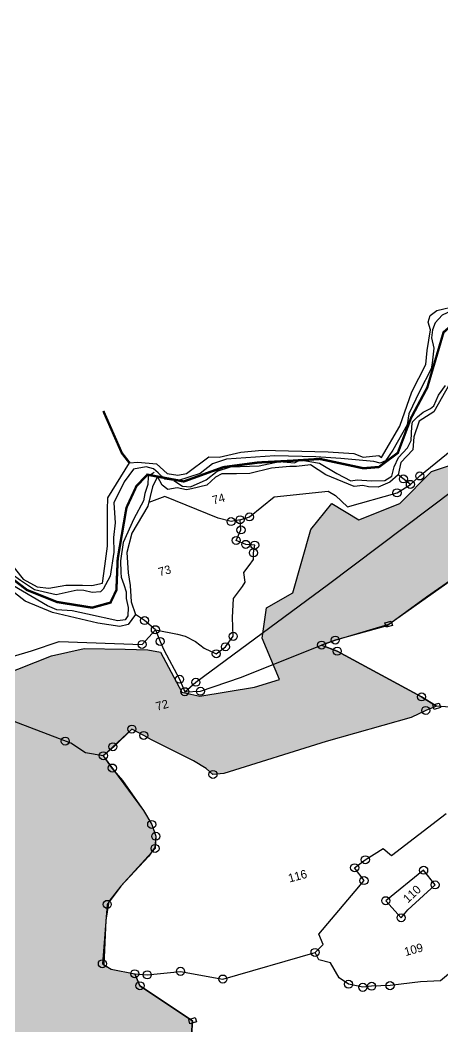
# Model space of a CAD drawing. Header units: metres. Extents: x 349190 to 354644, y 1756648 to 1760820.
# Drawn here: x 350148 to 350632, y 1757700 to 1758853 of the extents above; entities that cross this region are included whole.
import ezdxf

# ---------------------------------------------------------------- set-up
doc = ezdxf.new("R2010")
doc.units = ezdxf.units.M
doc.header["$MEASUREMENT"] = 0
doc.linetypes.add('DASHDOT', pattern=[1, 0.5, -0.25, 0, -0.25])
doc.linetypes.add('DIVIDE', pattern=[1.25, 0.5, -0.25, 0, -0.25, 0, -0.25])
for name, color, linetype in [('LINE_WATER', 4, 'Continuous'), ('POLY_HATCH', 12, 'Continuous'), ('POLY_PARCEL', 6, 'Continuous'), ('POLY_WATER', 4, 'Continuous'), ('SYM_STONE', 1, 'Continuous'), ('TEXT_PARCEL', 7, 'Continuous'), ('V_BOUND_STREAM_LINE', 7, 'DASHDOT'), ('V_DIVIDE_LINE', 7, 'DIVIDE')]:
    doc.layers.add(name, color=color, linetype=linetype)
doc.styles.add('TEXT_MAP', font='KRDEV050.TTF')
pattern_1 = [(15.36646, (349550.971, 1755955.7), (7.088451, 12.460942), [10.13709, -10.13709]), (105.36646, (349560.746, 1755958.386), (-12.460942, 7.088451), [10.13709, -10.13709])]

# ---------------------------------------------------------------- blocks, each defined once
blk = doc.blocks.new('STONE')
blk.add_circle((0, 0), 0.851)
blk = doc.blocks.new('STONESQUARE')
blk.add_lwpolyline([(-0.7, 0.48), (0.7, 0.48), (0.7, -0.48), (-0.7, -0.48)], close=True)

msp = doc.modelspace()

# ---------------------------------------------------------------- hatches: boundary and pattern name
at = {"layer": 'POLY_HATCH'}
h = msp.add_hatch(dxfattribs=at)
h.set_pattern_fill('ZIGZAG', color=256, scale=81.096727, angle=15.3665, style=0)
h.set_pattern_definition(pattern_1)
h.paths.add_polyline_path([(351263.3, 1759011.5), (351300.2, 1759057.2), (351353.4, 1759099.1), (351321.4, 1759164), (351342.7, 1759197.1), (351366.6, 1759246.1), (351338, 1759280.2), (351344.8, 1759289.1), (351379.7, 1759307.7), (351379.9, 1759307.7), (351446.5, 1759382.2), (351511.1, 1759459.9), (351560.4, 1759528.7), (351583.8, 1759530.9), (351597.7, 1759536.8), (351633.2, 1759552.8), (351712.4, 1759584.9), (351821.7, 1759644.6), (351838.7, 1759646.7), (351883.1, 1759654.8), (351908.9, 1759664.5), (351936, 1759658.2), (351955.2, 1759673.1), (351965.9, 1759678.3), (352018.2, 1759707.2), (352055.9, 1759739.4), (352073.9, 1759793.6), (352095.3, 1759810.4), (352131.8, 1759806.9), (352202.4, 1759834.3), (352263.1, 1759907.1), (352299.3, 1759934.8), (352357.2, 1759908.3), (352414.7, 1759873.5), (352459.5, 1759749), (352425.3, 1759663.2), (352405.6, 1759622.2), (352399.1, 1759610.4), (352392.5, 1759595.5), (352374.4, 1759587.7), (352331.4, 1759569.9), (352305.4, 1759555.7), (352260, 1759531), (352226.4, 1759528.1), (352206.5, 1759522.7), (352189, 1759514.5), (352145.1, 1759493.6), (352134.2, 1759485.6), (352087.8, 1759478.7), (352034.9, 1759473.4), (352004, 1759458.1), (351988.3, 1759450.9), (351974.2, 1759444.1), (351958.3, 1759439.3), (351883.9, 1759431.4), (351866.8, 1759426.3), (351804.5, 1759385.8), (351782, 1759372.9), (351771, 1759365.2), (351761.2, 1759355), (351731.8, 1759315.4), (351739.5, 1759275.1), (351737.6, 1759263.6), (351735.7, 1759220), (351746.3, 1759180), (351754.8, 1759159.7), (351790, 1759130.1), (351759.1, 1759086.3), (351745.4, 1759065.7), (351671.6, 1759031.6), (351660.5, 1759024), (351637.7, 1759004.3), (351631.6, 1758995.9), (351621, 1758976.2), (351612, 1758958.6), (351603.4, 1758945.3), (351596.9, 1758933.9), (351580.5, 1758904.3), (351567.3, 1758880.5), (351555.3, 1758861.7), (351573.3, 1758796), (351585.1, 1758751.4), (351590.2, 1758737.3), (351581.7, 1758724), (351574.6, 1758714.5), (351565.7, 1758675.1), (351557.1, 1758646.7), (351487.3, 1758608.9), (351434.3, 1758578.4), (351386.6, 1758571.2), (351375.9, 1758568.6), (351359.1, 1758570.3), (351304.1, 1758553.4), (351277.9, 1758547.8), (351261.9, 1758545.3), (351245, 1758542.4), (351226.8, 1758533.6), (351198, 1758516), (351188.1, 1758507.8), (351182.5, 1758488.2), (351170.5, 1758416), (351149.3, 1758399.8), (351153.6, 1758387.6), (351136.8, 1758376.5), (351104.9, 1758356.2), (351099.6, 1758350.7), (351082.2, 1758325.9), (351076, 1758312.8), (351060, 1758300.1), (351019.9, 1758289.1), (351009.5, 1758268.5), (350989.1, 1758224.9), (350983.6, 1758208.8), (350970.5, 1758191.3), (350904.5, 1758270.8), (350852, 1758282.9), (350820.4, 1758289.5), (350803.3, 1758288.8), (350788.9, 1758288.1), (350752.2, 1758272.1), (350742.7, 1758265.5), (350663, 1758227), (350650, 1758217.7), (350613.8, 1758192.5), (350568.5, 1758159.5), (350509.2, 1758143.3), (350493.5, 1758137.6), (350511.4, 1758130.6), (350608.1, 1758078.3), (350625.3, 1758067.5), (350612.9, 1758062.7), (350596.2, 1758054.5), (350498.8, 1758027.2), (350381.4, 1757990.6), (350369.1, 1757989.4), (350361.4, 1757996.2), (350346.7, 1758005.1), (350298.5, 1758029.2), (350289.8, 1758034.1), (350276.2, 1758041.4), (350255.4, 1758021), (350243.5, 1758010.9), (350253.1, 1757996.7), (350265.4, 1757982.7), (350289.6, 1757948.3), (350298.9, 1757932.2), (350303.6, 1757918.7), (350302.5, 1757905.8), (350295.3, 1757895.4), (350263.5, 1757861.4), (350249.9, 1757844), (350246.2, 1757822.7), (350243.9, 1757771.5), (350252.6, 1757766.6), (350279.5, 1757761.2), (350285.5, 1757747.5), (350345.7, 1757707.5), (350341.8, 1757655), (350343.2, 1757632.2), (350326.2, 1757605.7), (350262.6, 1757518), (350220.9, 1757511.5), (350090.3, 1757491), (350026.6, 1757481.4), (350003.3, 1757473.3), (349982.8, 1757487.2), (349987.6, 1757505.2), (349922.2, 1757565.3), (349893.1, 1757598.6), (349886.4, 1757635.6), (349878.3, 1757686.9), (349883.9, 1757776.5), (349895.2, 1757795.8), (349935.6, 1757815.5), (349905.3, 1757878.8), (349917.7, 1757902.9), (349964.9, 1757932.3), (350006.1, 1757933.3), (350031.9, 1757940.4), (350057.3, 1758005.2), (350104.5, 1758079.1), (350127.4, 1758102.7), (350184.3, 1758125.3), (350221.7, 1758133.8), (350268.7, 1758132.9), (350294.3, 1758132.2), (350308.9, 1758129.3), (350333.6, 1758083.5), (350353.9, 1758079.1), (350416.7, 1758089.4), (350445.4, 1758098.2), (350425.5, 1758145.4), (350430.6, 1758180.4), (350460.6, 1758197.3), (350481.3, 1758270), (350505.1, 1758299.8), (350536.3, 1758280.8), (350583, 1758299.7), (350619.5, 1758336.5), (350663.9, 1758351.2), (350725.4, 1758386.5), (350796.7, 1758391.4), (350859.3, 1758406.8), (350890.3, 1758451.6), (350898.2, 1758495.2), (350948.5, 1758557.4), (350994.7, 1758596.8), (351012.6, 1758635.4), (351110.3, 1758674.9), (351144.5, 1758673), (351218.6, 1758721), (351289.4, 1758721.5), (351315.9, 1758757.3), (351363.8, 1758790.3), (351302, 1758892.4), (351327.1, 1758930.4), (351311.2, 1758948.2), (351257, 1758922.1), (351237.1, 1758944.2), (351244.5, 1758966.9), (351250.2, 1758978.5), (351254.9, 1758991.5)])
h = msp.add_hatch(dxfattribs=at)
h.set_pattern_fill('ZIGZAG', color=256, scale=81.096727, angle=15.3665, style=0)
h.set_pattern_definition(pattern_1)
edge = h.paths.add_edge_path()
edge.add_line((350849.7, 1757355.1), (350758.9, 1757301.9))
edge.add_line((350758.9, 1757301.9), (350747.1, 1757298.2))
edge.add_line((350747.1, 1757298.2), (350731.5, 1757258.7))
edge.add_line((350731.5, 1757258.7), (350729.5, 1757243.4))
edge.add_line((350729.5, 1757243.4), (350705.6, 1757225.7))
edge.add_line((350705.6, 1757225.7), (350642.9, 1757186.6))
edge.add_line((350642.9, 1757186.6), (350625.1, 1757174.8))
edge.add_line((350625.1, 1757174.8), (350635.9, 1757122.1))
edge.add_line((350635.9, 1757122.1), (350640.4, 1757112.2))
edge.add_line((350640.4, 1757112.2), (350619.3, 1757066.9))
edge.add_line((350619.3, 1757066.9), (350605.3, 1757069.5))
edge.add_line((350605.3, 1757069.5), (350514.6, 1757078.9))
edge.add_line((350514.6, 1757078.9), (350426.4, 1757045.3))
edge.add_line((350426.4, 1757045.3), (350339.8, 1756996.1))
edge.add_line((350339.8, 1756996.1), (350306.1, 1756990.7))
edge.add_line((350306.1, 1756990.7), (350254.3, 1756980.4))
edge.add_line((350254.3, 1756980.4), (350239.9, 1756975.7))
edge.add_line((350239.9, 1756975.7), (350218.4, 1756950.2))
edge.add_line((350218.4, 1756950.2), (350170.1, 1756886.8))
edge.add_line((350170.1, 1756886.8), (350149.5, 1756861.9))
edge.add_line((350149.5, 1756861.9), (350093.9, 1756840.4))
edge.add_line((350093.9, 1756840.4), (350081.6, 1756835.7))
edge.add_line((350081.6, 1756835.7), (350064.4, 1756858.1))
edge.add_line((350064.4, 1756858.1), (350054, 1756898))
edge.add_line((350054, 1756898), (350055.1, 1756925.8))
edge.add_line((350055.1, 1756925.8), (350057.1, 1756940.6))
edge.add_line((350057.1, 1756940.6), (350084.1, 1756968.3))
edge.add_line((350084.1, 1756968.3), (350099.9, 1756992.9))
edge.add_line((350099.9, 1756992.9), (350082.7, 1757013.9))
edge.add_line((350082.7, 1757013.9), (350094.1, 1757054.3))
edge.add_line((350094.1, 1757054.3), (350152.2, 1757073))
edge.add_line((350152.2, 1757073), (350181.1, 1757099.6))
edge.add_line((350181.1, 1757099.6), (350225.7, 1757093.2))
edge.add_line((350225.7, 1757093.2), (350275.4, 1757072.3))
edge.add_line((350275.4, 1757072.3), (350326.4, 1757062.1))
edge.add_line((350326.4, 1757062.1), (350326, 1757097.6))
edge.add_line((350326, 1757097.6), (350351.2, 1757133.6))
edge.add_line((350351.2, 1757133.6), (350403.3, 1757118.3))
edge.add_line((350403.3, 1757118.3), (350418.1, 1757114.2))
edge.add_line((350418.1, 1757114.2), (350441, 1757136.9))
edge.add_line((350441, 1757136.9), (350484.2, 1757113.7))
edge.add_line((350484.2, 1757113.7), (350548.9, 1757112.2))
edge.add_line((350548.9, 1757112.2), (350572.3, 1757107.1))
edge.add_line((350572.3, 1757107.1), (350596.6, 1757109.9))
edge.add_line((350596.6, 1757109.9), (350599.9, 1757139.9))
edge.add_line((350599.9, 1757139.9), (350577.5, 1757187.5))
edge.add_line((350577.5, 1757187.5), (350576.6, 1757214.6))
edge.add_line((350576.6, 1757214.6), (350580.6, 1757233.9))
edge.add_line((350580.6, 1757233.9), (350614.8, 1757263.5))
edge.add_line((350614.8, 1757263.5), (350646.9, 1757240.5))
edge.add_line((350646.9, 1757240.5), (350640.8, 1757270.7))
edge.add_line((350640.8, 1757270.7), (350647.2, 1757299.3))
edge.add_line((350647.2, 1757299.3), (350680.3, 1757305.1))
edge.add_line((350680.3, 1757305.1), (350698.7, 1757286.1))
edge.add_line((350698.7, 1757286.1), (350686.1, 1757338))
edge.add_line((350686.1, 1757338), (350701.7, 1757356.4))
edge.add_line((350701.7, 1757356.4), (350729.1, 1757356))
edge.add_line((350729.1, 1757356), (350755, 1757365.8))
edge.add_line((350755, 1757365.8), (350759.2, 1757347.4))
edge.add_line((350759.2, 1757347.4), (350838.2, 1757402))
edge.add_line((350838.2, 1757402), (350885.3, 1757462.8))
edge.add_line((350885.3, 1757462.8), (350889.5, 1757563.2))
edge.add_line((350889.5, 1757563.2), (350893.3, 1757645.8))
edge.add_line((350893.3, 1757645.8), (351027, 1757733.8))
edge.add_line((351027, 1757733.8), (351064, 1757758.8))
edge.add_line((351064, 1757758.8), (351069.8, 1757765.5))
edge.add_line((351069.8, 1757765.5), (351080.2, 1757772.4))
edge.add_line((351080.2, 1757772.4), (351087, 1757777.4))
edge.add_line((351087, 1757777.4), (351104.2, 1757790.8))
edge.add_line((351104.2, 1757790.8), (351131.1, 1757811.1))
edge.add_line((351131.1, 1757811.1), (351140.9, 1757818.4))
edge.add_line((351140.9, 1757818.4), (351153.3, 1757823.3))
edge.add_line((351153.3, 1757823.3), (351201.1, 1757853.8))
edge.add_line((351201.1, 1757853.8), (351224.9, 1757865.4))
edge.add_line((351224.9, 1757865.4), (351261.9, 1757877.6))
edge.add_line((351261.9, 1757877.6), (351280.7, 1757888))
edge.add_line((351280.7, 1757888), (351299.4, 1757896.2))
edge.add_line((351299.4, 1757896.2), (351333.2, 1757923.4))
edge.add_line((351333.2, 1757923.4), (351381.4, 1757954.5))
edge.add_line((351381.4, 1757954.5), (351426.3, 1757984.1))
edge.add_line((351426.3, 1757984.1), (351442.5, 1757992.1))
edge.add_line((351442.5, 1757992.1), (351476, 1758006.7))
edge.add_line((351476, 1758006.7), (351490, 1758017.1))
edge.add_line((351490, 1758017.1), (351503.2, 1758036))
edge.add_line((351503.2, 1758036), (351516.7, 1758046.6))
edge.add_line((351516.7, 1758046.6), (351520.7, 1758034.4))
edge.add_line((351520.7, 1758034.4), (351523.2, 1758025.3))
edge.add_line((351523.2, 1758025.3), (351499.2, 1757996.7))
edge.add_line((351499.2, 1757996.7), (351431.9, 1757965.6))
edge.add_line((351431.9, 1757965.6), (351414.7, 1757948.3))
edge.add_line((351414.7, 1757948.3), (351354.1, 1757903.9))
edge.add_line((351354.1, 1757903.9), (351272.4, 1757857.3))
edge.add_line((351272.4, 1757857.3), (351224.9, 1757808.1))
edge.add_line((351224.9, 1757808.1), (351181.9, 1757768.8))
edge.add_line((351181.9, 1757768.8), (351158.5, 1757748.4))
edge.add_line((351158.5, 1757748.4), (351125.7, 1757712))
edge.add_line((351125.7, 1757712), (351111, 1757693.6))
edge.add_line((351111, 1757693.6), (351115.2, 1757676.4))
edge.add_line((351115.2, 1757676.4), (351101.8, 1757671.3))
edge.add_line((351101.8, 1757671.3), (351082.4, 1757669.7))
edge.add_line((351082.4, 1757669.7), (350990.5, 1757657.5))
edge.add_line((350990.5, 1757657.5), (350987.1, 1757641.4))
edge.add_line((350987.1, 1757641.4), (350990.3, 1757631.8))
edge.add_line((350990.3, 1757631.8), (350989.2, 1757573))
edge.add_line((350989.2, 1757573), (350992.4, 1757551.6))
edge.add_line((350992.4, 1757551.6), (350967.8, 1757422.1))
edge.add_line((350967.8, 1757422.1), (350966.3, 1757406.5))
edge.add_line((350966.3, 1757406.5), (350948.7, 1757403.7))

# ---------------------------------------------------------------- linework, layer by layer
at = {"layer": 'LINE_WATER'}
for points in [[(350643.8, 1758521.1), (350631.6, 1758515.3), (350623.6, 1758506.6), (350620.4, 1758498.7), (350619.3, 1758489.5), (350622.1, 1758477.7), (350620.1, 1758460.2), (350619.1, 1758453.9), (350605.7, 1758427.8), (350593.4, 1758402.4), (350591.4, 1758389.6), (350575.2, 1758360.7), (350566.9, 1758348.5), (350560.6, 1758345.8), (350553.3, 1758347.9), (350515.7, 1758351.4), (350487.1, 1758353.2), (350440, 1758354.1), (350384.4, 1758350.4), (350368.7, 1758345.1), (350354.3, 1758333.9), (350328.3, 1758325.6), (350324.4, 1758326), (350313.8, 1758327.4), (350306.5, 1758334.8), (350301.1, 1758339.2), (350292.5, 1758341.6), (350278, 1758338.9), (350267.4, 1758324.6), (350255.7, 1758300.3), (350257.2, 1758277.6), (350255.1, 1758260.8), (350255.6, 1758243.8), (350251.3, 1758216.5), (350243.2, 1758201.6), (350240.2, 1758198.5), (350230.8, 1758197.6), (350221.2, 1758199.9), (350213.5, 1758200.4), (350189.4, 1758195.2), (350164.8, 1758201), (350148.7, 1758211.4), (350139.2, 1758218.3)], [(350324.4, 1758326), (350334, 1758319.5), (350343.2, 1758318.6), (350361.3, 1758326.8), (350374, 1758336.7), (350389, 1758341.8), (350422, 1758342.8), (350445.3, 1758347.9), (350462.5, 1758346.4), (350468.9, 1758349.7), (350491.1, 1758346), (350511.1, 1758334.1), (350526.9, 1758325.5), (350534.1, 1758326.8), (350550.6, 1758325.6), (350565.9, 1758325.9), (350573.9, 1758331.1), (350576.7, 1758341.7), (350581.8, 1758352.3), (350591.8, 1758363.5), (350596.3, 1758371.9), (350596.7, 1758387.8), (350597.7, 1758393.1), (350603.4, 1758399.1), (350610, 1758404.3), (350618.3, 1758408.4), (350622, 1758411.5), (350627.6, 1758423.6), (350635.3, 1758434.7)], [(350301.6, 1758335.1), (350294.9, 1758330.5), (350294.4, 1758321.4), (350291, 1758311.1), (350289.7, 1758302.7), (350278.6, 1758282.3), (350266.1, 1758255), (350263.2, 1758233.9), (350263.6, 1758220.6), (350264.1, 1758215.4), (350267.1, 1758207.1), (350269.5, 1758198.6), (350269.5, 1758190.8), (350271.9, 1758180.5), (350271.4, 1758171.2), (350268.4, 1758166.5), (350260.2, 1758165.4), (350225.2, 1758172.9), (350207.7, 1758176.7), (350190.4, 1758178.1), (350179.5, 1758182.6), (350133.3, 1758209.5)]]:
    msp.add_lwpolyline(points, dxfattribs=at)
at = {"layer": 'POLY_HATCH'}
for points in [[(350127.4, 1758102.7), (350184.3, 1758125.3), (350221.7, 1758133.8), (350268.7, 1758132.9), (350294.3, 1758132.2), (350308.9, 1758129.3), (350333.6, 1758083.5), (350353.9, 1758079.1), (350416.7, 1758089.4), (350445.4, 1758098.2), (350425.5, 1758145.4), (350430.6, 1758180.4), (350460.6, 1758197.3), (350481.3, 1758270), (350505.1, 1758299.8), (350536.3, 1758280.8), (350583, 1758299.7), (350619.5, 1758336.5), (350663.9, 1758351.2)], [(350650, 1758217.7), (350613.8, 1758192.5), (350568.5, 1758159.5), (350509.2, 1758143.3), (350493.5, 1758137.6), (350511.4, 1758130.6), (350608.1, 1758078.3), (350625.3, 1758067.5), (350612.9, 1758062.7), (350596.2, 1758054.5), (350498.8, 1758027.2), (350381.4, 1757990.6), (350369.1, 1757989.4), (350361.4, 1757996.2), (350346.7, 1758005.1), (350298.5, 1758029.2), (350289.8, 1758034.1), (350276.2, 1758041.4), (350255.4, 1758021), (350243.5, 1758010.9), (350253.1, 1757996.7), (350265.4, 1757982.7), (350289.6, 1757948.3), (350298.9, 1757932.2), (350303.6, 1757918.7), (350302.5, 1757905.8), (350295.3, 1757895.4), (350263.5, 1757861.4), (350249.9, 1757844), (350246.2, 1757822.7), (350243.9, 1757771.5), (350252.6, 1757766.6), (350279.5, 1757761.2), (350285.5, 1757747.5), (350345.7, 1757707.5), (350341.8, 1757655)]]:
    msp.add_lwpolyline(points, dxfattribs=at)
at = {"layer": 'POLY_PARCEL'}
for points in [[(350336.9, 1758084.2), (350349.5, 1758095), (350349.5, 1758095), (350501.3, 1758207.3), (350501.3, 1758207.3), (350501.3, 1758207.3), (350733.4, 1758382.1), (350733.4, 1758382.1), (350733.4, 1758382.1), (350808.2, 1758363.9), (350808.2, 1758363.9), (350864.4, 1758424.7), (350873, 1758436.8), (350874.9, 1758557.8), (350874.9, 1758557.8), (350874.9, 1758557.8), (350937.4, 1758568), (350969.4, 1758571.5), (350969.4, 1758571.5), (351017.6, 1758655.7), (351017.6, 1758655.7), (351031.2, 1758661.7)], [(350595.2, 1758321.6), (350605.9, 1758331.2), (350605.9, 1758331.2), (350760.5, 1758456.9), (350760.5, 1758456.9), (350774.1, 1758489.5), (350781.9, 1758502.1), (350765.2, 1758502), (350747.6, 1758512.7)], [(350595.2, 1758321.6), (350581.2, 1758332.4)], [(350400.1, 1758281), (350410.9, 1758284.3), (350439.3, 1758307.2), (350501, 1758313.7), (350509.3, 1758308.8), (350523.3, 1758296), (350579.9, 1758311.9), (350595.2, 1758321.6)], [(350400.1, 1758281), (350389.8, 1758279), (350375, 1758282.8), (350313.8, 1758307.7), (350295.6, 1758300.9)], [(350303.1, 1758155.2), (350328.4, 1758149.9), (350337.3, 1758147.8), (350349.2, 1758141.5), (350359, 1758134), (350372.9, 1758127.6), (350383.4, 1758135.6), (350392.3, 1758147.6), (350391.5, 1758169.1), (350392.5, 1758191.1), (350402.8, 1758204.8), (350405.9, 1758209.7), (350404.6, 1758220.6), (350410.7, 1758228.6), (350415.5, 1758235.7), (350415.5, 1758243.2), (350416.9, 1758252), (350406.6, 1758252.9), (350395.7, 1758257.4), (350401.2, 1758269.4), (350400.1, 1758281)], [(350493.5, 1758137.6), (350509.2, 1758143.3), (350570.4, 1758161.5), (350650, 1758217.7), (350650, 1758217.7), (350663, 1758227), (350742.7, 1758265.5), (350752.2, 1758272.1), (350788.9, 1758288.1), (350803.3, 1758288.8), (350820.4, 1758289.5), (350820.4, 1758289.5), (350904.5, 1758270.8), (350970.5, 1758191.3)], [(350303.1, 1758155.2), (350290.8, 1758165.7), (350280.5, 1758172.4)], [(350018, 1758100.5), (350035.4, 1758104.9), (350038.6, 1758109.4), (350060, 1758110.2), (350077.6, 1758110.3), (350117.3, 1758117.9), (350161.3, 1758131.1), (350192.9, 1758141.6), (350287.9, 1758138.3), (350303.1, 1758155.2)], [(350303.1, 1758155.2), (350308.6, 1758141.7), (350312.7, 1758132.2), (350330.8, 1758098.4), (350336.9, 1758084.2)], [(350336.9, 1758084.2), (350354.8, 1758084.7), (350400.6, 1758100.6), (350400.6, 1758100.6), (350493.5, 1758137.6)], [(350625.3, 1758067.5), (350608.1, 1758078.3), (350511.4, 1758130.6), (350493.5, 1758137.6)], [(350243.5, 1758010.9), (350222.9, 1758014.3), (350206.4, 1758025.1), (350206.4, 1758025.1), (350073, 1758076.2), (350073, 1758076.2), (350073, 1758076.2)], [(350625.3, 1758067.5), (350612.9, 1758062.7), (350596.2, 1758054.5), (350498.8, 1758027.2), (350381.4, 1757990.6), (350369.1, 1757989.4), (350361.4, 1757996.2), (350346.7, 1758005.1), (350298.5, 1758029.2), (350289.8, 1758034.1), (350276.2, 1758041.4), (350243.5, 1758010.9), (350243.5, 1758010.9)], [(350851.9, 1757892.9), (350848.1, 1757904.8), (350844.2, 1757953.7), (350844.2, 1757953.7), (350702.3, 1758059.7), (350640.9, 1758066.5), (350625.3, 1758067.5)], [(350243.5, 1758010.9), (350243.5, 1758010.9), (350289.6, 1757948.3), (350289.6, 1757948.3), (350298.9, 1757932.2), (350303.6, 1757918.7), (350302.8, 1757904.7), (350302.8, 1757904.7), (350263.5, 1757861.4), (350248, 1757840.7), (350248, 1757840.7), (350242.4, 1757772.7), (350252.6, 1757766.6), (350279.5, 1757761.2)], [(350486, 1757785.7), (350495.3, 1757794.8), (350490.5, 1757806.7), (350542.1, 1757867.9), (350531.4, 1757882.6), (350543.6, 1757891.8), (350564.1, 1757904.5), (350573.6, 1757896.8), (350636.1, 1757944.8)], [(350610.4, 1757879.7), (350567, 1757844.9), (350584.6, 1757825.4), (350592.3, 1757834.6), (350623.6, 1757863), (350610.4, 1757879.7)], [(350279.5, 1757761.2), (350293.8, 1757760), (350331.9, 1757764), (350380.4, 1757755.2), (350486, 1757785.7)], [(350650.9, 1757770.8), (350629.9, 1757753.3), (350606.7, 1757752.1), (350571.9, 1757747.6), (350550.8, 1757747), (350540.8, 1757745.7), (350524.4, 1757749.3), (350513.6, 1757756.6), (350503.7, 1757773.7), (350490.2, 1757777.3), (350486, 1757785.7)], [(350343.2, 1757632.2), (350343.2, 1757632.2), (350342, 1757651.9), (350345.7, 1757707.5), (350285.5, 1757747.5), (350279.5, 1757761.2)]]:
    msp.add_lwpolyline(points, dxfattribs=at)
at = {"layer": 'POLY_WATER'}
for points in [[(350135.8, 1758233.1), (350151.7, 1758213), (350167.9, 1758204.2), (350181.1, 1758202.8), (350200.5, 1758206.1), (350219.7, 1758206), (350230.5, 1758205.7), (350242.6, 1758208.6), (350245.2, 1758227.9), (350248.4, 1758250.8), (350248.2, 1758292.6), (350248.5, 1758306.3), (350273.4, 1758346.3), (350283.1, 1758346.9), (350304.3, 1758345.2), (350316.5, 1758334.1), (350328.7, 1758332), (350338.6, 1758333.9), (350364.5, 1758353.1), (350376.1, 1758352.9), (350401.1, 1758358.6), (350425.3, 1758360.9), (350500.9, 1758358.9), (350530.5, 1758357.1), (350541.3, 1758352.6), (350559, 1758354.6), (350562, 1758352.5), (350583, 1758388.1), (350597, 1758427.6), (350613.1, 1758458.8), (350614.5, 1758474.9), (350618.4, 1758498.4), (350615.5, 1758507.5), (350618, 1758514.9), (350625.6, 1758520.7), (350648.2, 1758526.1)], [(350640.5, 1758437.2), (350621.9, 1758404.7), (350605.3, 1758393.9), (350599, 1758376), (350598, 1758361.1), (350584.1, 1758346.7), (350581.2, 1758332.4), (350571.7, 1758324.2), (350558.2, 1758318.3), (350547.4, 1758318.7), (350540.9, 1758320.2), (350531, 1758319.2), (350498.2, 1758332.6), (350481, 1758344.1), (350464.8, 1758341.9), (350457, 1758342), (350436.1, 1758340.2), (350411.5, 1758334), (350395.9, 1758333.6), (350379.1, 1758333.5), (350371.9, 1758329.7), (350362, 1758320.8), (350344.6, 1758316.6), (350338.7, 1758315.5), (350328.1, 1758317.6), (350317.4, 1758315.8), (350310.9, 1758320.8), (350305.5, 1758330.5), (350299.7, 1758318.8), (350294.6, 1758296.7), (350276.1, 1758265.8), (350270.5, 1758243.6), (350271.8, 1758220.4), (350274.1, 1758205.9), (350275.3, 1758187.2), (350280.5, 1758172.4), (350271.8, 1758161.1), (350262.3, 1758159), (350237.2, 1758162.8), (350185.1, 1758174.8), (350154, 1758188), (350129.7, 1758207.1)]]:
    msp.add_lwpolyline(points, dxfattribs=at)
at = {"layer": 'V_BOUND_STREAM_LINE', "ltscale": 10, "const_width": 2.7}
msp.add_lwpolyline([(350133.7, 1758217.8), (350156, 1758200.7), (350190.4, 1758186.9), (350230.7, 1758180.4), (350251.7, 1758186.2), (350258.5, 1758200.6), (350260, 1758236.6), (350270, 1758294.9), (350281.4, 1758319.5), (350293.9, 1758332.7), (350335.7, 1758324.9), (350381, 1758341.3), (350420.9, 1758346.6), (350458.9, 1758348.6), (350491.6, 1758350.7), (350541.5, 1758340), (350559.2, 1758341.5), (350580.8, 1758357.6), (350595.9, 1758397.5), (350614.6, 1758432.6), (350633.2, 1758495.7), (350657, 1758516.4)], dxfattribs=at)
at = {"layer": 'V_DIVIDE_LINE', "ltscale": 10, "const_width": 2.7}
msp.add_lwpolyline([(350273.4, 1758346.3), (350264.7, 1758357.5), (350243.5, 1758405.6)], dxfattribs=at)

# ---------------------------------------------------------------- block references
at = {"layer": 'SYM_STONE', "xscale": 5.406448492920397, "yscale": 5.406448492920397, "zscale": 5.406448492920397, "rotation": 15.36646372397121}
for name, p in [('STONE', (350605.9, 1758331.2)), ('STONE', (350587.2, 1758327.8)), ('STONE', (350595.2, 1758321.6)), ('STONE', (350579.9, 1758311.9)), ('STONE', (350389.8, 1758279)), ('STONE', (350400.1, 1758281)), ('STONE', (350410.9, 1758284.3)), ('STONE', (350401.2, 1758269.4)), ('STONE', (350395.7, 1758257.4)), ('STONE', (350406.6, 1758252.9)), ('STONE', (350416.9, 1758252)), ('STONE', (350415.5, 1758243.2)), ('STONE', (350290.8, 1758165.7)), ('STONESQUARE', (350570.4, 1758161.5)), ('STONE', (350303.1, 1758155.2)), ('STONE', (350392.3, 1758147.6)), ('STONE', (350287.9, 1758138.3)), ('STONE', (350308.6, 1758141.7)), ('STONE', (350383.4, 1758135.6)), ('STONE', (350493.5, 1758137.6)), ('STONE', (350509.2, 1758143.3)), ('STONE', (350372.9, 1758127.6)), ('STONE', (350511.4, 1758130.6)), ('STONE', (350330.8, 1758098.4)), ('STONE', (350349.5, 1758095)), ('STONE', (350336.9, 1758084.2)), ('STONE', (350354.8, 1758084.7)), ('STONE', (350608.1, 1758078.3)), ('STONE', (350612.9, 1758062.7)), ('STONESQUARE', (350625.3, 1758067.5)), ('STONE', (350276.2, 1758041.4)), ('STONE', (350289.8, 1758034.1)), ('STONE', (350199.8, 1758027.6)), ('STONE', (350254.5, 1758021.2)), ('STONE', (350243.5, 1758010.9)), ('STONE', (350253.8, 1757996.8)), ('STONE', (350369.1, 1757989.4)), ('STONE', (350298.9, 1757932.2)), ('STONE', (350303.6, 1757918.7)), ('STONE', (350302.8, 1757904.7)), ('STONE', (350531.4, 1757882.6)), ('STONE', (350543.6, 1757891.8)), ('STONE', (350610.4, 1757879.7)), ('STONE', (350542.1, 1757867.9)), ('STONE', (350623.6, 1757863)), ('STONE', (350248, 1757840.7)), ('STONE', (350567, 1757844.9)), ('STONE', (350584.6, 1757825.4)), ('STONE', (350486, 1757785.7)), ('STONE', (350242.4, 1757772.7)), ('STONE', (350279.5, 1757761.2)), ('STONE', (350293.8, 1757760)), ('STONE', (350331.9, 1757764)), ('STONE', (350380.4, 1757755.2)), ('STONE', (350285.5, 1757747.5)), ('STONE', (350524.4, 1757749.3)), ('STONE', (350540.8, 1757745.7)), ('STONE', (350550.8, 1757747)), ('STONE', (350571.9, 1757747.6)), ('STONESQUARE', (350345.7, 1757707.5))]:
    msp.add_blockref(name, p, dxfattribs=at)

# ---------------------------------------------------------------- texts
at = {"layer": 'TEXT_PARCEL', "style": 'TEXT_MAP'}
for s, rotation, p in [('74', 15.3665, (350369.7, 1758298.4)), ('73', 15.3665, (350308, 1758216.2)), ('72', 15.3665, (350305.1, 1758062.3)), ('116', 15.3665, (350456.8, 1757865.6)), ('110', 42.7032, (350592.3, 1757841.7)), ('109', 15.3665, (350589.7, 1757781.4))]:
    msp.add_text(s, height=9.73, rotation=rotation, dxfattribs=at).set_placement(p)

doc.saveas('drawing.dxf')
